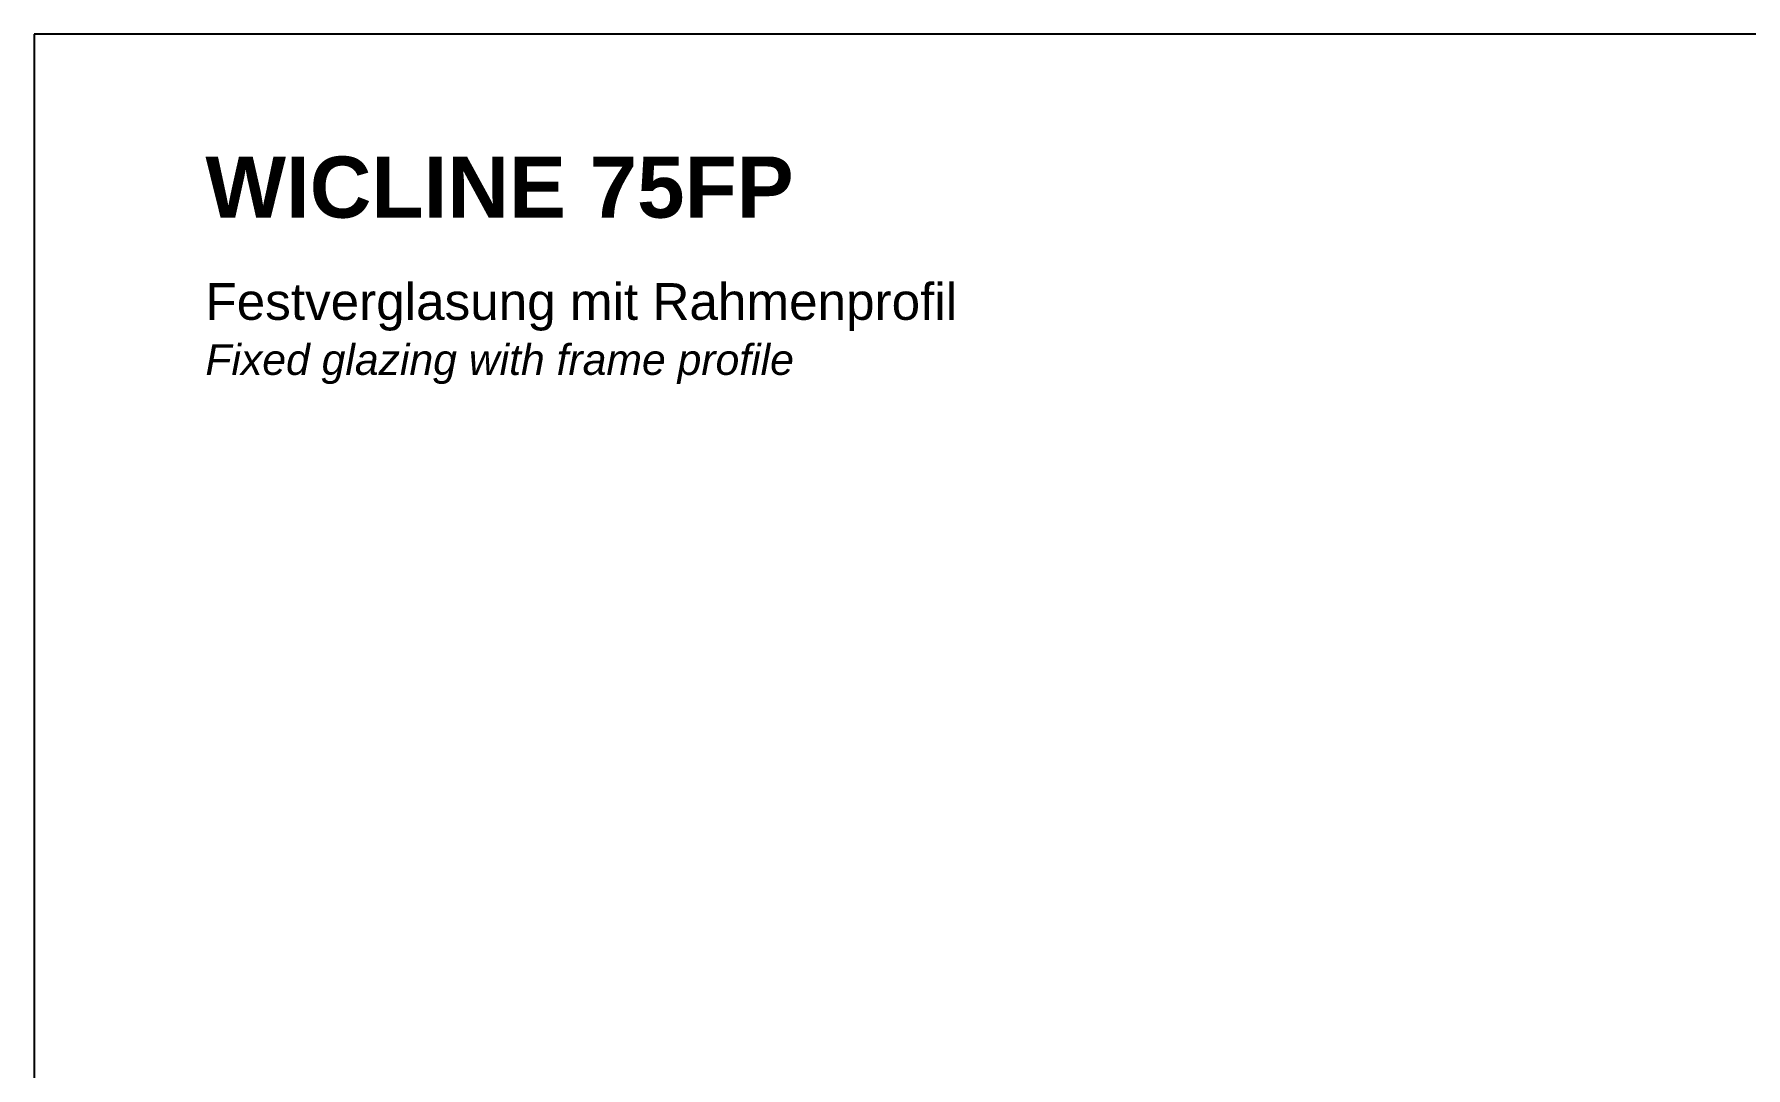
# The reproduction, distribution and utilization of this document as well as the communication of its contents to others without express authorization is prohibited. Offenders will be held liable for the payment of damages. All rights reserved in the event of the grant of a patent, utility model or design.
# Model space of a CAD drawing. Header units: millimetres. Extents: x -103 to 3427, y 224 to 818.
# Drawn here: x -103.1 to 176.9, y 649.1 to 818.1 of the extents above; entities that cross this region are included whole.
import ezdxf

# ---------------------------------------------------------------- set-up
doc = ezdxf.new("R2010")
doc.units = ezdxf.units.MM
doc.layers.add('AM_6', color=2, linetype='Continuous')
doc.layers.add('WBC-GER-ENG', color=7, linetype='Continuous')
doc.layers.add('BOUND_EXT', color=30, linetype='Continuous', plot=False)
doc.layers.add('Cont3', color=70, linetype='Continuous', lineweight=18)
doc.styles.add('SWISS', font='swiss.ttf')
doc.styles.add('SWISSB', font='swissb.ttf')

# ---------------------------------------------------------------- blocks, each defined once
blk = doc.blocks.new('$$_EX')
at = {"layer": 'BOUND_EXT'}
for p, q in [((210, 297), (0, 297)), ((0, 297), (0, 0))]:
    blk.add_line(p, q, dxfattribs=at)

msp = doc.modelspace()

# ---------------------------------------------------------------- block references
at = {"layer": 'Cont3', "xscale": 2, "yscale": 2, "zscale": 2}
msp.add_blockref('$$_EX', (-103.07, 224.07), dxfattribs=at)

# ---------------------------------------------------------------- texts
at = {"layer": 'AM_6', "color": 7, "style": 'SWISSB'}
msp.add_text('WICLINE 75FP', height=10, dxfattribs=at).set_placement((-75.07, 788.07))
at = {"layer": 'WBC-GER-ENG', "insert": (-75.07, 777.37), "char_height": 6, "width": 253.5659, "attachment_point": 1, "style": 'SWISS'}
msp.add_mtext('\\pxse0.91667;{\\C40;Festverglasung mit Rahmenprofil\\P\\fSwis721 BT|b0|i1|c0|p34;\\H0.83334x;Fixed glazing with frame profile}', dxfattribs=at)

doc.saveas('drawing.dxf')
